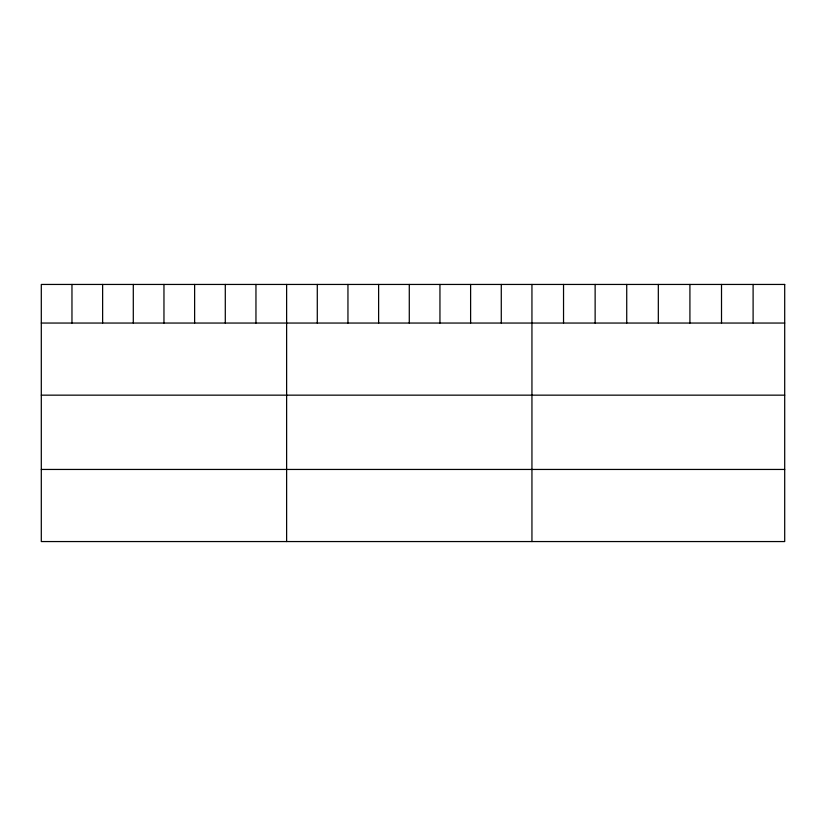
<?xml version="1.0" encoding="UTF-8"?>
<svg xmlns="http://www.w3.org/2000/svg" width="826" height="826" viewBox="0 0 826 826"><rect width="100%" height="100%" fill="white"/><g stroke="black" fill="none" stroke-linecap="round" stroke-linejoin="round"><path stroke-width="1.24" d="M41.3 323.049L784.7 323.049M41.3 395.158L784.7 395.158M41.3 469.447L784.7 469.447M753.106 284.443L753.106 323.049M721.511 284.443L721.511 323.049M689.917 284.443L689.917 323.049M658.322 284.443L658.322 323.049M626.727 284.443L626.727 323.049M595.133 284.443L595.133 323.049M563.538 284.443L563.538 323.049M531.944 284.443L531.944 541.557M501.279 284.443L501.279 323.049M470.613 284.443L470.613 323.049M439.948 284.443L439.948 323.049M409.283 284.443L409.283 323.049M378.618 284.443L378.618 323.049M347.952 284.443L347.952 323.049M317.287 284.443L317.287 323.049M286.622 284.443L286.622 541.557M255.957 284.443L255.957 323.049M225.291 284.443L225.291 323.049M194.626 284.443L194.626 323.049M163.961 284.443L163.961 323.049M133.296 284.443L133.296 323.049M102.63 284.443L102.63 323.049M71.965 284.443L71.965 323.049M784.7 284.443L41.3 284.443L41.3 541.557L784.7 541.557L784.7 284.443"/></g></svg>
